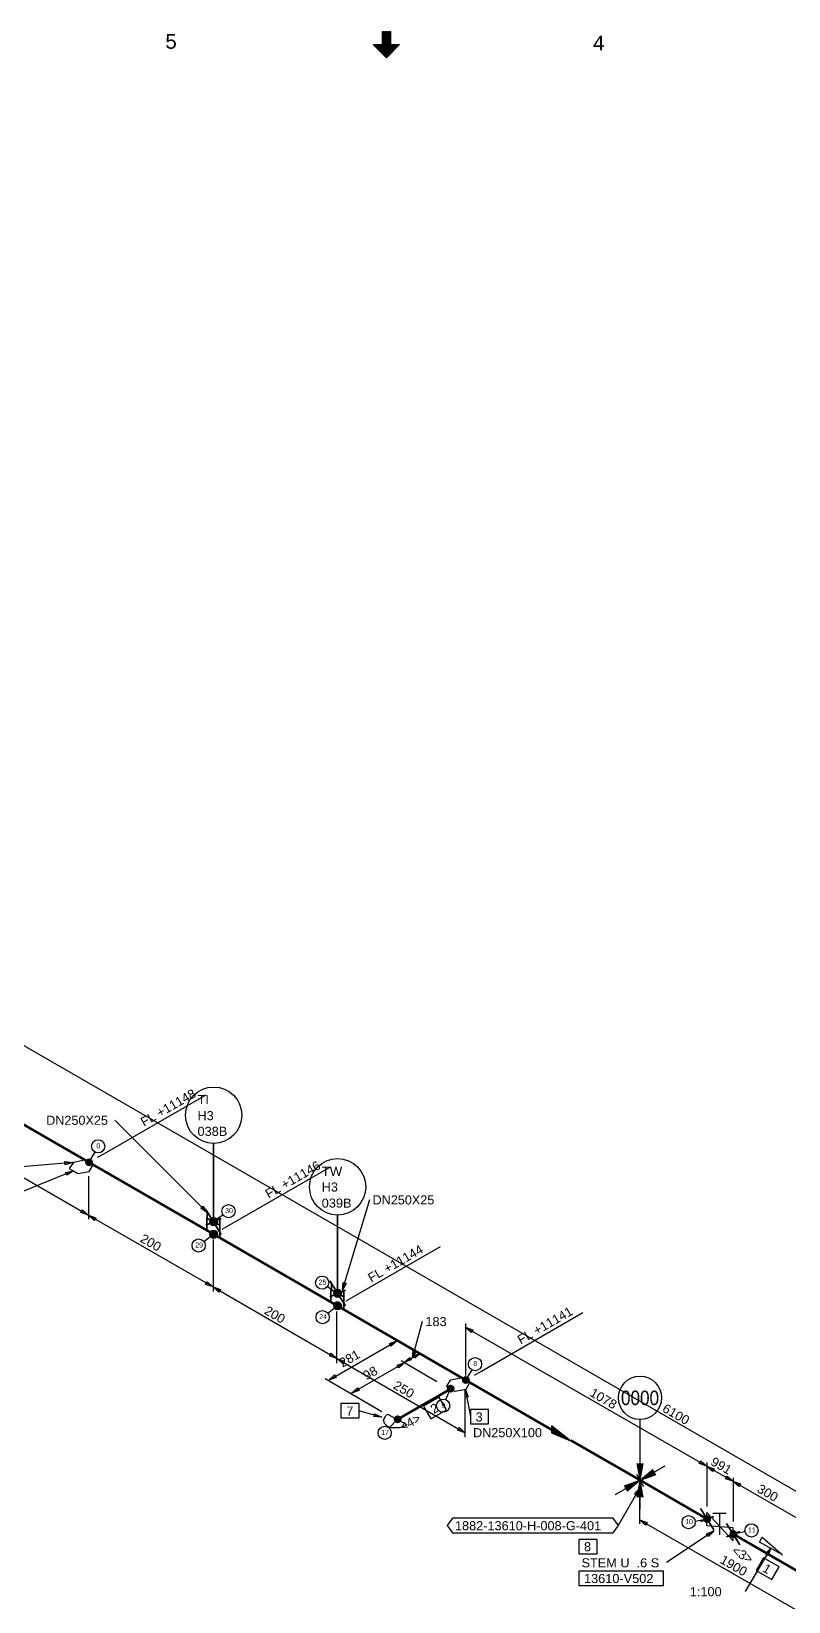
# Model space of a CAD drawing. Header units: inches. Extents: x 18 to 823, y 11 to 584.
# Drawn here: x 330.6 to 514.4, y 203.2 to 583.9 of the extents above; entities that cross this region are included whole.
import ezdxf
from ezdxf.enums import TextEntityAlignment as Align

# ---------------------------------------------------------------- set-up
doc = ezdxf.new("R2010")
doc.units = ezdxf.units.IN
doc.header["$MEASUREMENT"] = 0
for name, color, linetype in [('ACESP3D', 7, 'Continuous'), ('AD1', 7, 'Continuous'), ('AD2', 7, 'Continuous'), ('BG 0 -1', 7, 'Continuous'), ('DIMLINES', 7, 'Continuous'), ('DIMTEXT', 7, 'Continuous'), ('FITTINGS', 7, 'Continuous'), ('FRAME', 7, 'Continuous'), ('ISOTEXT', 7, 'Continuous'), ('NODE', 7, 'Continuous'), ('PIPE', 7, 'Continuous'), ('SUPP', 7, 'Continuous'), ('WELDS', 7, 'Continuous')]:
    doc.layers.add(name, color=color, linetype=linetype)
doc.styles.add('Arial', font='arial.ttf')

msp = doc.modelspace()

# ---------------------------------------------------------------- linework, layer by layer
msp.add_circle((478.3, 232.6), 0.25)
at = {"layer": 'ACESP3D', "color": 5, "const_width": 0.6}
for points in [[(478.4, 232.6), (461.5, 242.3)], [(494.6, 223.2), (478.4, 232.6)]]:
    msp.add_lwpolyline(points, dxfattribs=at)
at = {"layer": 'AD1', "color": 7, "linetype": 'Continuous', "lineweight": 30}
for p, q in [((344.44, 296.92), (346.28, 296.28)), ((345.88, 295.64), (344.44, 296.92)), ((374.68, 279.48), (376.52, 278.84)), ((376.12, 278.2), (374.68, 279.48)), ((435.88, 269.72), (437.72, 269.08)), ((437.32, 268.44), (435.88, 269.72)), ((404.76, 262.12), (406.6, 261.48)), ((406.2, 260.84), (404.76, 262.12)), ((402.76, 256.92), (404.2, 258.2)), ((404.6, 257.56), (402.76, 256.92)), ((408.28, 253.72), (409.72, 255)), ((410.12, 254.36), (408.28, 253.72)), ((494.44, 236.04), (496.28, 235.4)), ((495.88, 234.76), (494.44, 236.04)), ((500.84, 232.36), (502.68, 231.72)), ((502.28, 231.08), (500.84, 232.36)), ((478.2, 223), (480.04, 222.36)), ((479.64, 221.72), (478.2, 223))]:
    msp.add_line(p, q, dxfattribs=at)
at = {"layer": 'AD2', "color": 7, "linetype": 'Continuous', "lineweight": 30}
for p, q in [((344.44, 296.92), (342.6, 297.56)), ((343, 298.2), (344.44, 296.92)), ((374.68, 279.48), (372.84, 280.12)), ((373.24, 280.76), (374.68, 279.48)), ((404.76, 262.12), (402.92, 262.76)), ((403.32, 263.4), (404.76, 262.12)), ((417.48, 265.8), (419.32, 266.44)), ((419.32, 266.44), (417.88, 265.16)), ((419.4, 260.52), (421.24, 261.16)), ((421.24, 261.16), (419.8, 259.88)), ((435.88, 244.12), (434.04, 244.76)), ((434.44, 245.4), (435.88, 244.12)), ((494.52, 236.04), (492.68, 236.68)), ((493.08, 237.32), (494.52, 236.04)), ((500.92, 232.36), (499.08, 233)), ((499.48, 233.64), (500.92, 232.36))]:
    msp.add_line(p, q, dxfattribs=at)
at = {"layer": 'BG 0 -1', "color": 7, "linetype": 'Continuous', "lineweight": 9}
for p, q in [((415.69, 580.74), (415.69, 583.92)), ((415.69, 583.88), (417.82, 581.76)), ((415.69, 583.75), (417.82, 581.63)), ((415.69, 583.63), (417.82, 581.51)), ((415.69, 583.5), (417.82, 581.38)), ((415.69, 583.38), (417.82, 581.26)), ((415.69, 583.25), (417.82, 581.13)), ((415.69, 583.13), (417.82, 581.01)), ((415.69, 583), (417.82, 580.88)), ((415.69, 582.88), (417.82, 580.76)), ((415.69, 582.75), (418.83, 579.62)), ((415.69, 582.63), (418.76, 579.56)), ((415.69, 582.5), (418.7, 579.5)), ((415.78, 583.92), (417.82, 581.88)), ((415.91, 583.92), (417.82, 582.01)), ((416.03, 583.92), (417.82, 582.13)), ((416.16, 583.92), (417.82, 582.26)), ((416.28, 583.92), (417.82, 582.38)), ((416.41, 583.92), (417.82, 582.51)), ((416.53, 583.92), (417.82, 582.63)), ((416.66, 583.92), (417.82, 582.76)), ((416.76, 577.56), (416.76, 583.22)), ((416.78, 583.92), (417.82, 582.88)), ((416.91, 583.92), (417.82, 583.01)), ((417.03, 583.92), (417.82, 583.13)), ((417.16, 583.92), (417.82, 583.26)), ((417.28, 583.92), (417.82, 583.38)), ((417.41, 583.92), (417.82, 583.51)), ((417.53, 583.92), (417.82, 583.63)), ((417.66, 583.92), (417.82, 583.76)), ((417.78, 583.92), (417.82, 583.88)), ((417.82, 580.74), (417.82, 583.92)), ((413.57, 580.74), (415.69, 580.74)), ((416.76, 577.55), (413.57, 580.74)), ((413.59, 580.74), (416.76, 577.56)), ((413.71, 580.74), (416.83, 577.62)), ((413.84, 580.74), (416.89, 577.68)), ((413.96, 580.74), (416.95, 577.75)), ((414.09, 580.74), (417.01, 577.81)), ((414.21, 580.74), (417.08, 577.87)), ((414.34, 580.74), (417.14, 577.93)), ((414.46, 580.74), (417.2, 578)), ((414.59, 580.74), (417.26, 578.06)), ((414.71, 580.74), (417.33, 578.12)), ((414.84, 580.74), (417.39, 578.18)), ((414.96, 580.74), (417.45, 578.25)), ((415.09, 580.74), (417.51, 578.31)), ((415.21, 580.74), (417.58, 578.37)), ((415.34, 580.74), (417.64, 578.44)), ((415.46, 580.74), (417.7, 578.5)), ((415.59, 580.74), (417.76, 578.56)), ((415.69, 582.38), (418.64, 579.44)), ((415.69, 582.25), (418.58, 579.37)), ((415.69, 582.13), (418.51, 579.31)), ((415.69, 582), (418.45, 579.25)), ((415.69, 581.88), (418.39, 579.19)), ((415.69, 581.75), (418.33, 579.12)), ((415.69, 581.63), (418.26, 579.06)), ((415.69, 581.5), (418.2, 579)), ((415.69, 581.38), (418.14, 578.94)), ((415.69, 581.25), (418.08, 578.87)), ((415.69, 581.13), (418.01, 578.81)), ((415.69, 581), (417.95, 578.75)), ((415.69, 580.88), (417.89, 578.69)), ((415.69, 580.75), (417.83, 578.62)), ((419.94, 580.74), (416.76, 577.55)), ((417.82, 580.74), (419.94, 580.74)), ((417.84, 580.74), (418.89, 579.69)), ((417.96, 580.74), (418.95, 579.75)), ((418.09, 580.74), (419.01, 579.81)), ((418.21, 580.74), (419.08, 579.87)), ((418.34, 580.74), (419.14, 579.94)), ((418.46, 580.74), (419.2, 580)), ((418.59, 580.74), (419.26, 580.06)), ((418.71, 580.74), (419.33, 580.12)), ((418.84, 580.74), (419.39, 580.19)), ((418.96, 580.74), (419.45, 580.25)), ((419.09, 580.74), (419.51, 580.31)), ((419.21, 580.74), (419.58, 580.37)), ((419.34, 580.74), (419.64, 580.44)), ((419.46, 580.74), (419.7, 580.5)), ((419.59, 580.74), (419.76, 580.56)), ((419.71, 580.74), (419.83, 580.62)), ((419.84, 580.74), (419.89, 580.69))]:
    msp.add_line(p, q, dxfattribs=at)
at = {"layer": 'DIM', "color": 7, "linetype": 'Continuous', "lineweight": 30}
for p, q in [((348.36, 311.88), (372.98, 326.08)), ((378.6, 294.44), (403.22, 308.64)), ((408.68, 277.08), (429.87, 289.3)), ((439.8, 259.08), (464.42, 273.27))]:
    msp.add_line(p, q, dxfattribs=at)
at = {"layer": 'DIMLINES', "color": 7, "linetype": 'Continuous', "lineweight": 30}
for p, q in [((346.68, 310.92), (348.36, 311.88)), ((344.52, 295.96), (344.52, 306.36)), ((350.12, 306.44), (351.72, 305.56)), ((342.6, 297.56), (343, 298.2)), ((346.28, 296.28), (345.88, 295.64)), ((376.92, 293.48), (378.6, 294.44)), ((374.76, 278.44), (374.76, 291)), ((374.76, 278.36), (374.76, 290.92)), ((372.84, 280.12), (373.24, 280.76)), ((376.52, 278.84), (376.12, 278.2)), ((407, 276.12), (408.68, 277.08)), ((404.76, 261), (404.76, 273.56)), ((411.32, 271.08), (412.92, 270.2)), ((423.08, 262.2), (425.48, 271.16)), ((435.96, 270.6), (435.96, 258.04)), ((437.72, 269.08), (437.32, 268.44)), ((402.92, 262.76), (403.32, 263.4)), ((417.88, 265.16), (417.48, 265.8)), ((421.16, 261.24), (424.92, 263.32)), ((423.08, 262.2), (423.24, 264.12)), ((423.96, 263.96), (423.08, 262.2)), ((423.24, 264.12), (423.96, 263.96)), ((423.32, 262.76), (424.92, 263.32)), ((423.64, 262.2), (423.32, 262.76)), ((424.92, 263.32), (423.64, 262.2)), ((406.6, 261.48), (406.2, 260.84)), ((419.8, 259.88), (419.4, 260.52)), ((420.36, 261.64), (429, 256.6)), ((421.16, 261.24), (422.44, 262.36)), ((422.76, 261.8), (421.16, 261.24)), ((422.44, 262.36), (422.76, 261.8)), ((438.12, 258.12), (439.8, 259.08)), ((401.88, 257.32), (415.48, 249.4)), ((404.2, 258.2), (404.6, 257.56)), ((407.48, 254.04), (415.64, 249.32)), ((409.72, 255), (410.12, 254.36)), ((435.88, 243.08), (435.88, 253.48)), ((434.04, 244.76), (434.44, 245.4)), ((492.68, 236.68), (493.08, 237.32)), ((494.52, 236.92), (494.52, 226.28)), ((496.28, 235.4), (495.88, 234.76)), ((499.08, 233), (499.48, 233.64)), ((500.92, 233.24), (500.92, 222.6)), ((478.28, 222.04), (478.28, 229.4)), ((502.68, 231.72), (502.28, 231.08)), ((480.04, 222.36), (479.64, 221.72))]:
    msp.add_line(p, q, dxfattribs=at)
at = {"layer": 'DL', "color": 7, "linetype": 'Continuous', "lineweight": 30}
for p, q in [((72.44, 485.72), (523.88, 225.56)), ((291.48, 327.48), (344.44, 296.92)), ((344.44, 296.92), (374.68, 279.48)), ((374.68, 279.48), (404.76, 262.12)), ((435.88, 269.72), (494.52, 236.04)), ((402.76, 256.92), (419.32, 266.44)), ((404.76, 262.12), (435.88, 244.12)), ((408.28, 253.72), (421.24, 261.16)), ((494.44, 236.04), (500.92, 232.36)), ((500.84, 232.36), (517.72, 222.68)), ((478.2, 223), (523.88, 196.76))]:
    msp.add_line(p, q, dxfattribs=at)
at = {"layer": 'FITTINGS', "color": 2, "linetype": 'Continuous', "lineweight": 35}
for p, q in [((373.3, 296.2), (373.3, 297.8)), ((373.2, 293.1), (373.2, 296.2)), ((373.2, 296.2), (376.3, 294.5)), ((376.3, 294.5), (376.3, 296.2)), ((376.3, 294.5), (376.3, 291.4)), ((374.8, 292.2), (373.2, 293.1)), ((376.3, 291.4), (374.8, 292.2)), ((403.3, 275.8), (403.3, 278.9)), ((403.3, 278.9), (406.4, 277.1)), ((403.4, 278.8), (403.4, 280.5)), ((406.4, 277.1), (406.4, 278.8)), ((404.9, 274.9), (403.3, 275.8)), ((406.4, 274), (404.9, 274.9)), ((406.4, 277.1), (406.4, 274))]:
    msp.add_line(p, q, dxfattribs=at)
at = {"layer": 'FITTINGS', "color": 2, "linetype": 'Continuous', "lineweight": 30}
for p, q in [((461.4, 242.2), (456.8, 245.8)), ((456.8, 245.8), (456.8, 244.1)), ((461.4, 242.2), (456.8, 245.7)), ((456.8, 245.7), (456.8, 244.2)), ((461, 242.5), (456.8, 245.6)), ((456.8, 245.6), (456.8, 244.2)), ((460.6, 242.7), (456.8, 245.4)), ((456.8, 245.4), (456.8, 244.4)), ((460.2, 243), (456.8, 245.4)), ((456.8, 245.4), (456.8, 244.5)), ((459.7, 243.2), (456.8, 245.3)), ((456.8, 245.3), (456.8, 244.6)), ((459.3, 243.5), (456.8, 245.1)), ((456.8, 245.1), (456.8, 244.7)), ((458.9, 243.8), (456.8, 245)), ((456.8, 245), (456.8, 244.9)), ((456.8, 244.9), (458.4, 244)), ((458.4, 244), (456.8, 244.9)), ((456.8, 244.7), (458.9, 243.8)), ((456.8, 244.6), (459.3, 243.5)), ((456.8, 244.5), (459.7, 243.2)), ((456.8, 244.4), (460.2, 243)), ((456.8, 244.2), (461, 242.5)), ((456.8, 244.2), (460.6, 242.7)), ((456.8, 244.1), (461.4, 242.2))]:
    msp.add_line(p, q, dxfattribs=at)
at = {"layer": 'FRAME', "color": 2, "linetype": 'Continuous', "lineweight": 30}
for p, q in [((507.32, 217.64), (507.96, 218.84)), ((512.84, 214.52), (507.32, 217.64)), ((507.96, 218.84), (512.84, 214.52))]:
    msp.add_line(p, q, dxfattribs=at)
at = {"layer": 'INSTNO', "color": 7, "linetype": 'Continuous', "lineweight": 35}
for p, q in [((374.8, 295.3), (374.83, 314.28)), ((404.9, 277.9), (404.91, 296.92))]:
    msp.add_line(p, q, dxfattribs=at)
at = {"layer": 'INSTNO', "color": 4, "linetype": 'Continuous', "lineweight": 30}
for centre in [(374.84, 321.12), (404.92, 303.76)]:
    msp.add_circle(centre, 6.84, dxfattribs=at)
at = {"layer": 'ISOTEXT', "color": 7, "linetype": 'Continuous', "lineweight": 30}
for p, q in [((373.32, 297.48), (350.84, 319.96)), ((340.68, 309.64), (324.47, 308.28)), ((338.84, 309.08), (338.76, 309.88)), ((338.76, 309.88), (340.68, 309.64)), ((340.68, 309.64), (338.84, 309.08)), ((340.84, 307.64), (319.08, 298.84)), ((338.92, 307.24), (340.84, 307.64)), ((339.24, 306.6), (338.92, 307.24)), ((340.84, 307.64), (339.24, 306.6)), ((371.72, 298.6), (372.2, 299.08)), ((373.32, 297.48), (371.72, 298.6)), ((372.2, 299.08), (373.32, 297.48)), ((406.12, 278.68), (412.76, 300.68)), ((406.12, 278.68), (406.28, 280.6)), ((407, 280.36), (406.12, 278.68)), ((406.28, 280.6), (407, 280.36)), ((435.88, 254.68), (437.17, 248.04)), ((435.88, 254.68), (436.6, 252.84)), ((435.88, 252.76), (435.88, 254.68)), ((436.6, 252.84), (435.88, 252.76)), ((415.64, 247.88), (410.04, 249.48)), ((413.72, 248.04), (413.88, 248.76)), ((415.64, 247.88), (413.72, 248.04)), ((413.88, 248.76), (415.64, 247.88)), ((478.28, 230.76), (473, 221.64)), ((477, 229.32), (478.28, 230.76)), ((477.64, 228.92), (477, 229.32)), ((478.28, 230.76), (477.64, 228.92)), ((432.76, 223.4), (431.48, 221.64)), ((431.48, 221.64), (432.76, 219.88)), ((471.8, 223.4), (432.76, 223.4)), ((473.08, 221.64), (471.8, 223.4)), ((471.8, 219.88), (473.08, 221.64)), ((432.76, 219.88), (471.8, 219.88)), ((496.28, 220.36), (484.76, 212.68)), ((494.44, 219.64), (496.28, 220.36)), ((494.92, 219), (494.44, 219.64)), ((496.28, 220.36), (494.92, 219)), ((510.04, 216.2), (503.8, 205.64)), ((508.76, 214.76), (510.04, 216.2)), ((509.4, 214.36), (508.76, 214.76)), ((510.04, 216.2), (509.4, 214.36)), ((483.96, 210.6), (463.48, 210.6)), ((463.48, 210.6), (463.48, 207.08)), ((483.96, 207.08), (483.96, 210.6)), ((463.48, 207.08), (483.96, 207.08))]:
    msp.add_line(p, q, dxfattribs=at)
at = {"layer": 'ITEMPOS', "color": 7, "linetype": 'Continuous', "lineweight": 30}
for p, q in [((410.12, 251.24), (405.72, 251.24)), ((405.72, 251.24), (405.72, 247.72)), ((405.72, 247.72), (410.12, 247.72)), ((410.12, 247.72), (410.12, 251.24)), ((441.57, 249.8), (437.17, 249.8)), ((437.17, 249.8), (437.17, 246.28)), ((441.57, 246.28), (441.57, 249.8)), ((437.17, 246.28), (441.57, 246.28)), ((467.88, 218.28), (463.48, 218.28)), ((463.48, 218.28), (463.48, 214.76)), ((467.88, 214.76), (467.88, 218.28)), ((463.48, 214.76), (467.88, 214.76))]:
    msp.add_line(p, q, dxfattribs=at)
at = {"layer": 'ITNO', "color": 7, "linetype": 'Continuous', "lineweight": 30}
for p, q in [((429.56, 252.75), (425.75, 250.56)), ((431.31, 249.7), (429.56, 252.75)), ((425.75, 250.56), (427.5, 247.51)), ((427.5, 247.51), (431.31, 249.7)), ((508.25, 213.81), (506.49, 210.76)), ((512.07, 211.61), (508.25, 213.81)), ((506.49, 210.76), (510.31, 208.56)), ((510.31, 208.56), (512.07, 211.61))]:
    msp.add_line(p, q, dxfattribs=at)
at = {"layer": 'NODE', "color": 7}
msp.add_line((478.3, 232.6), (478.3, 247.35), dxfattribs=at)
at = {"layer": 'NODE', "color": 6}
msp.add_circle((478.3, 252.6), 5.25, dxfattribs=at)
at = {"layer": 'PIPE', "color": 5, "const_width": 0.6}
for points in [[(344.6, 309.7), (291.6, 340.3)], [(374.8, 292.3), (344.6, 309.7)], [(404.9, 274.9), (374.8, 292.3)], [(436, 256.9), (404.9, 274.9)], [(432.4, 254.8), (419.5, 247.4)], [(456.8, 244.9), (436, 256.9)], [(517.7, 209.9), (500.9, 219.6)]]:
    msp.add_lwpolyline(points, dxfattribs=at)
at = {"layer": 'SUPP', "color": 7}
for p, q in [((479.7, 233.4), (476.9, 231.8)), ((477.42, 234.11), (479.18, 231.09))]:
    msp.add_line(p, q, dxfattribs=at)
at = {"layer": 'SUPP', "color": 4, "const_width": 0.3}
for points in [[(478.3, 232.6), (479, 236.54), (477.6, 236.54), (478.3, 232.6)], [(478.3, 233.13), (478.86, 236.28), (477.74, 236.28), (478.3, 233.13)], [(478.3, 233.65), (478.72, 236.01), (477.88, 236.01), (478.3, 233.65)], [(478.3, 232.6), (474.54, 231.24), (475.24, 230.02), (478.3, 232.6)], [(477.85, 232.34), (474.84, 231.25), (475.4, 230.28), (477.85, 232.34)], [(477.39, 232.07), (475.13, 231.26), (475.55, 230.53), (477.39, 232.07)], [(476.94, 231.81), (475.43, 231.27), (475.71, 230.78), (476.94, 231.81)], [(478.3, 232.6), (477.6, 228.66), (479, 228.66), (478.3, 232.6)], [(478.3, 232.6), (482.06, 233.96), (481.36, 235.18), (478.3, 232.6)], [(478.3, 232.07), (477.74, 228.92), (478.86, 228.92), (478.3, 232.07)], [(478.3, 231.55), (477.88, 229.19), (478.72, 229.19), (478.3, 231.55)], [(478.3, 234.18), (478.58, 235.75), (478.02, 235.75), (478.3, 234.18)], [(478.3, 234.7), (478.44, 235.49), (478.16, 235.49), (478.3, 234.7)], [(478.75, 232.86), (481.76, 233.95), (481.2, 234.92), (478.75, 232.86)], [(479.21, 233.13), (481.47, 233.94), (481.05, 234.67), (479.21, 233.13)], [(479.66, 233.39), (481.17, 233.93), (480.89, 234.42), (479.66, 233.39)], [(480.12, 233.65), (480.87, 233.92), (480.73, 234.17), (480.12, 233.65)], [(476.48, 231.55), (475.73, 231.28), (475.87, 231.03), (476.48, 231.55)], [(478.3, 231.02), (478.02, 229.45), (478.58, 229.45), (478.3, 231.02)], [(478.3, 230.5), (478.16, 229.71), (478.44, 229.71), (478.3, 230.5)]]:
    msp.add_lwpolyline(points, close=True, dxfattribs=at)
for points in [[(478.3, 232.85), (478.3, 239.6)], [(478.52, 232.72), (484.36, 236.1)], [(478.08, 232.47), (472.24, 229.1)], [(478.3, 232.35), (478.3, 225.6)]]:
    msp.add_lwpolyline(points, dxfattribs=at)
at = {"layer": 'WDC', "color": 7, "linetype": 'Continuous', "lineweight": 30}
for centre in [(346.8, 313.6), (378.46, 297.88), (371.2, 289.53), (401.15, 280.54), (401.28, 272.17), (438.27, 260.78), (430.54, 250.69), (416.34, 244.1), (490.09, 222.47), (505.33, 220.46)]:
    msp.add_circle(centre, 1.6, dxfattribs=at)
at = {"layer": 'WELDS', "color": 7, "linetype": 'Continuous', "lineweight": 25}
for p, q in [((340.8, 309.7), (339.8, 308.2)), ((343.5, 310.2), (340.8, 309.7)), ((344.6, 309.7), (343.5, 310.2)), ((345.6, 309.1), (344.6, 309.7)), ((344.6, 307.5), (345.6, 309.1)), ((339.8, 308.2), (341.9, 307)), ((341.9, 307), (344.6, 307.5)), ((432.2, 256.9), (431.3, 255.4)), ((431.3, 255.4), (433.4, 254.2)), ((435, 257.4), (432.2, 256.9)), ((436, 256.9), (435, 257.4)), ((437, 256.3), (436, 256.9)), ((436.1, 254.7), (437, 256.3)), ((433.4, 254.2), (436.1, 254.7)), ((416.2, 247.6), (416, 247.2)), ((416.4, 248), (416.2, 247.6)), ((416.7, 248.3), (416.4, 248)), ((417.2, 248.6), (416.6, 248.4)), ((417.2, 248.6), (421.7, 246.1)), ((416, 247.2), (416.1, 246.8)), ((416.1, 246.8), (416.2, 246.5)), ((416.2, 246.5), (416.5, 246.1)), ((416.5, 246.1), (416.8, 245.8)), ((416.8, 245.8), (417.4, 245.6)), ((417.4, 245.6), (417.9, 245.4)), ((417.9, 245.4), (418.6, 245.4)), ((418.6, 245.4), (419.3, 245.4)), ((419.3, 245.4), (419.9, 245.4)), ((419.9, 245.4), (420.6, 245.6)), ((420.6, 245.6), (421.2, 245.8)), ((421.2, 245.8), (421.7, 246.1)), ((494.5, 221.6), (494.5, 224.8)), ((494.5, 224.8), (500.9, 217.9)), ((500.9, 221.1), (494.5, 221.6)), ((496, 224.6), (499.2, 224.6)), ((497.7, 219.4), (497.7, 224.6)), ((500.9, 219.5), (500.9, 221.1)), ((500.9, 217.9), (500.9, 219.5))]:
    msp.add_line(p, q, dxfattribs=at)
at = {"layer": 'WELDS', "color": 7, "linetype": 'Continuous', "lineweight": 35}
for p, q in [((376.7, 292.2), (372.9, 298.3)), ((372.9, 294.5), (376.7, 296.1)), ((406.8, 274.9), (403, 281)), ((403, 277.1), (406.8, 278.7)), ((496.2, 220.6), (493, 225.8)), ((496.2, 223.8), (493, 222.6)), ((502.5, 217), (499.3, 222.1)), ((502.5, 220.2), (499.3, 218.9))]:
    msp.add_line(p, q, dxfattribs=at)
for centre, radius in [((344.6, 309.72), 0.76), ((344.6, 309.72), 0.76), ((374.84, 295.32), 0.92), ((374.84, 295.32), 0.92), ((374.84, 292.28), 0.92), ((374.84, 292.28), 0.92), ((404.92, 277.96), 0.92), ((404.92, 277.96), 0.92), ((404.92, 274.92), 0.92), ((404.92, 274.92), 0.92), ((432.36, 254.84), 0.76), ((432.36, 254.84), 0.76), ((436.04, 256.92), 0.76), ((436.04, 256.92), 0.76), ((419.48, 247.4), 0.76), ((419.48, 247.4), 0.76), ((494.6, 223.24), 0.76), ((494.6, 223.24), 0.76), ((500.92, 219.56), 0.76), ((500.92, 219.56), 0.76)]:
    msp.add_circle(centre, radius, dxfattribs=at)
at = {"layer": 'WELDS', "color": 7}
for centre, radius in [((344.6, 309.72), 0.56), ((344.6, 309.72), 0.56), ((344.6, 309.72), 0.56), ((344.6, 309.72), 0.56), ((344.6, 309.72), 0.36), ((344.6, 309.72), 0.36), ((344.6, 309.72), 0.36), ((344.6, 309.72), 0.36), ((344.6, 309.72), 0.36), ((344.6, 309.72), 0.36), ((344.6, 309.72), 0.36), ((344.6, 309.72), 0.36), ((344.6, 309.72), 0.36), ((344.6, 309.72), 0.36), ((344.6, 309.72), 0.16), ((344.6, 309.72), 0.16), ((344.6, 309.72), 0.16), ((344.6, 309.72), 0.16), ((344.6, 309.72), 0.16), ((344.6, 309.72), 0.16), ((344.6, 309.72), 0.16), ((344.6, 309.72), 0.16), ((344.6, 309.72), 0.16), ((344.6, 309.72), 0.16), ((374.84, 295.32), 0.72), ((374.84, 295.32), 0.72), ((374.84, 295.32), 0.72), ((374.84, 295.32), 0.72), ((374.84, 295.32), 0.52), ((374.84, 295.32), 0.52), ((374.84, 295.32), 0.52), ((374.84, 295.32), 0.52), ((374.84, 295.32), 0.52), ((374.84, 295.32), 0.52), ((374.84, 295.32), 0.52), ((374.84, 295.32), 0.52), ((374.84, 295.32), 0.52), ((374.84, 295.32), 0.52), ((374.84, 295.32), 0.32), ((374.84, 295.32), 0.32), ((374.84, 295.32), 0.32), ((374.84, 295.32), 0.32), ((374.84, 295.32), 0.32), ((374.84, 295.32), 0.32), ((374.84, 295.32), 0.32), ((374.84, 295.32), 0.32), ((374.84, 295.32), 0.32), ((374.84, 295.32), 0.32), ((374.84, 295.32), 0.32), ((374.84, 295.32), 0.32), ((374.84, 295.32), 0.32), ((374.84, 295.32), 0.32), ((374.84, 295.32), 0.32), ((374.84, 295.32), 0.32), ((374.84, 295.32), 0.32), ((374.84, 295.32), 0.32), ((374.84, 295.32), 0.32), ((374.84, 295.32), 0.32), ((374.84, 295.32), 0.32), ((374.84, 295.32), 0.32), ((374.84, 295.32), 0.32), ((374.84, 295.32), 0.32), ((374.84, 295.32), 0.12), ((374.84, 295.32), 0.12), ((374.84, 295.32), 0.12), ((374.84, 295.32), 0.12), ((374.84, 295.32), 0.12), ((374.84, 295.32), 0.12), ((374.84, 295.32), 0.12), ((374.84, 295.32), 0.12), ((374.84, 295.32), 0.12), ((374.84, 295.32), 0.12), ((374.84, 295.32), 0.12), ((374.84, 295.32), 0.12), ((374.84, 295.32), 0.12), ((374.84, 295.32), 0.12), ((374.84, 295.32), 0.12), ((374.84, 295.32), 0.12), ((374.84, 295.32), 0.12), ((374.84, 295.32), 0.12), ((374.84, 295.32), 0.12), ((374.84, 295.32), 0.12), ((374.84, 295.32), 0.12), ((374.84, 295.32), 0.12), ((374.84, 295.32), 0.12), ((374.84, 295.32), 0.12), ((374.84, 292.28), 0.72), ((374.84, 292.28), 0.72), ((374.84, 292.28), 0.72), ((374.84, 292.28), 0.72), ((374.84, 292.28), 0.52), ((374.84, 292.28), 0.52), ((374.84, 292.28), 0.52), ((374.84, 292.28), 0.52), ((374.84, 292.28), 0.52), ((374.84, 292.28), 0.52), ((374.84, 292.28), 0.52), ((374.84, 292.28), 0.52), ((374.84, 292.28), 0.52), ((374.84, 292.28), 0.52), ((374.84, 292.28), 0.32), ((374.84, 292.28), 0.32), ((374.84, 292.28), 0.32), ((374.84, 292.28), 0.32), ((374.84, 292.28), 0.32), ((374.84, 292.28), 0.32), ((374.84, 292.28), 0.32), ((374.84, 292.28), 0.32), ((374.84, 292.28), 0.32), ((374.84, 292.28), 0.32), ((374.84, 292.28), 0.32), ((374.84, 292.28), 0.32), ((374.84, 292.28), 0.32), ((374.84, 292.28), 0.32), ((374.84, 292.28), 0.32), ((374.84, 292.28), 0.32), ((374.84, 292.28), 0.32), ((374.84, 292.28), 0.32), ((374.84, 292.28), 0.32), ((374.84, 292.28), 0.32), ((374.84, 292.28), 0.32), ((374.84, 292.28), 0.32), ((374.84, 292.28), 0.32), ((374.84, 292.28), 0.32), ((374.84, 292.28), 0.12), ((374.84, 292.28), 0.12), ((374.84, 292.28), 0.12), ((374.84, 292.28), 0.12), ((374.84, 292.28), 0.12), ((374.84, 292.28), 0.12), ((374.84, 292.28), 0.12), ((374.84, 292.28), 0.12), ((374.84, 292.28), 0.12), ((374.84, 292.28), 0.12), ((374.84, 292.28), 0.12), ((374.84, 292.28), 0.12), ((374.84, 292.28), 0.12), ((374.84, 292.28), 0.12), ((374.84, 292.28), 0.12), ((374.84, 292.28), 0.12), ((374.84, 292.28), 0.12), ((374.84, 292.28), 0.12), ((374.84, 292.28), 0.12), ((374.84, 292.28), 0.12), ((374.84, 292.28), 0.12), ((374.84, 292.28), 0.12), ((374.84, 292.28), 0.12), ((374.84, 292.28), 0.12), ((404.92, 277.96), 0.72), ((404.92, 277.96), 0.72), ((404.92, 277.96), 0.72), ((404.92, 277.96), 0.72), ((404.92, 277.96), 0.52), ((404.92, 277.96), 0.52), ((404.92, 277.96), 0.52), ((404.92, 277.96), 0.52), ((404.92, 277.96), 0.52), ((404.92, 277.96), 0.52), ((404.92, 277.96), 0.52), ((404.92, 277.96), 0.52), ((404.92, 277.96), 0.52), ((404.92, 277.96), 0.52), ((404.92, 277.96), 0.32), ((404.92, 277.96), 0.32), ((404.92, 277.96), 0.32), ((404.92, 277.96), 0.32), ((404.92, 277.96), 0.32), ((404.92, 277.96), 0.32), ((404.92, 277.96), 0.32), ((404.92, 277.96), 0.32), ((404.92, 277.96), 0.32), ((404.92, 277.96), 0.32), ((404.92, 277.96), 0.32), ((404.92, 277.96), 0.32), ((404.92, 277.96), 0.32), ((404.92, 277.96), 0.32), ((404.92, 277.96), 0.32), ((404.92, 277.96), 0.32), ((404.92, 277.96), 0.32), ((404.92, 277.96), 0.32), ((404.92, 277.96), 0.32), ((404.92, 277.96), 0.32), ((404.92, 277.96), 0.32), ((404.92, 277.96), 0.32), ((404.92, 277.96), 0.32), ((404.92, 277.96), 0.32), ((404.92, 277.96), 0.12), ((404.92, 277.96), 0.12), ((404.92, 277.96), 0.12), ((404.92, 277.96), 0.12), ((404.92, 277.96), 0.12), ((404.92, 277.96), 0.12), ((404.92, 277.96), 0.12), ((404.92, 277.96), 0.12), ((404.92, 277.96), 0.12), ((404.92, 277.96), 0.12), ((404.92, 277.96), 0.12), ((404.92, 277.96), 0.12), ((404.92, 277.96), 0.12), ((404.92, 277.96), 0.12), ((404.92, 277.96), 0.12), ((404.92, 277.96), 0.12), ((404.92, 277.96), 0.12), ((404.92, 277.96), 0.12), ((404.92, 277.96), 0.12), ((404.92, 277.96), 0.12), ((404.92, 277.96), 0.12), ((404.92, 277.96), 0.12), ((404.92, 277.96), 0.12), ((404.92, 277.96), 0.12), ((404.92, 274.92), 0.72), ((404.92, 274.92), 0.72), ((404.92, 274.92), 0.72), ((404.92, 274.92), 0.72), ((404.92, 274.92), 0.52), ((404.92, 274.92), 0.52), ((404.92, 274.92), 0.52), ((404.92, 274.92), 0.52), ((404.92, 274.92), 0.52), ((404.92, 274.92), 0.52), ((404.92, 274.92), 0.52), ((404.92, 274.92), 0.52), ((404.92, 274.92), 0.52), ((404.92, 274.92), 0.52), ((404.92, 274.92), 0.32), ((404.92, 274.92), 0.32), ((404.92, 274.92), 0.32), ((404.92, 274.92), 0.32), ((404.92, 274.92), 0.32), ((404.92, 274.92), 0.32), ((404.92, 274.92), 0.32), ((404.92, 274.92), 0.32), ((404.92, 274.92), 0.32), ((404.92, 274.92), 0.32), ((404.92, 274.92), 0.32), ((404.92, 274.92), 0.32), ((404.92, 274.92), 0.32), ((404.92, 274.92), 0.32), ((404.92, 274.92), 0.32), ((404.92, 274.92), 0.32), ((404.92, 274.92), 0.32), ((404.92, 274.92), 0.32), ((404.92, 274.92), 0.32), ((404.92, 274.92), 0.32), ((404.92, 274.92), 0.32), ((404.92, 274.92), 0.32), ((404.92, 274.92), 0.32), ((404.92, 274.92), 0.32), ((404.92, 274.92), 0.12), ((404.92, 274.92), 0.12), ((404.92, 274.92), 0.12), ((404.92, 274.92), 0.12), ((404.92, 274.92), 0.12), ((404.92, 274.92), 0.12), ((404.92, 274.92), 0.12), ((404.92, 274.92), 0.12), ((404.92, 274.92), 0.12), ((404.92, 274.92), 0.12), ((404.92, 274.92), 0.12), ((404.92, 274.92), 0.12), ((404.92, 274.92), 0.12), ((404.92, 274.92), 0.12), ((404.92, 274.92), 0.12), ((404.92, 274.92), 0.12), ((404.92, 274.92), 0.12), ((404.92, 274.92), 0.12), ((404.92, 274.92), 0.12), ((404.92, 274.92), 0.12), ((404.92, 274.92), 0.12), ((404.92, 274.92), 0.12), ((404.92, 274.92), 0.12), ((404.92, 274.92), 0.12), ((432.36, 254.84), 0.56), ((432.36, 254.84), 0.56), ((432.36, 254.84), 0.56), ((432.36, 254.84), 0.56), ((432.36, 254.84), 0.36), ((432.36, 254.84), 0.36), ((432.36, 254.84), 0.36), ((432.36, 254.84), 0.36), ((432.36, 254.84), 0.36), ((432.36, 254.84), 0.36), ((432.36, 254.84), 0.36), ((432.36, 254.84), 0.36), ((432.36, 254.84), 0.36), ((432.36, 254.84), 0.36), ((436.04, 256.92), 0.56), ((436.04, 256.92), 0.56), ((436.04, 256.92), 0.56), ((436.04, 256.92), 0.56), ((436.04, 256.92), 0.36), ((436.04, 256.92), 0.36), ((436.04, 256.92), 0.36), ((436.04, 256.92), 0.36), ((436.04, 256.92), 0.36), ((436.04, 256.92), 0.36), ((436.04, 256.92), 0.36), ((436.04, 256.92), 0.36), ((436.04, 256.92), 0.36), ((436.04, 256.92), 0.36), ((436.04, 256.92), 0.16), ((436.04, 256.92), 0.16), ((436.04, 256.92), 0.16), ((436.04, 256.92), 0.16), ((436.04, 256.92), 0.16), ((436.04, 256.92), 0.16), ((436.04, 256.92), 0.16), ((436.04, 256.92), 0.16), ((436.04, 256.92), 0.16), ((436.04, 256.92), 0.16), ((432.36, 254.84), 0.16), ((432.36, 254.84), 0.16), ((432.36, 254.84), 0.16), ((432.36, 254.84), 0.16), ((432.36, 254.84), 0.16), ((432.36, 254.84), 0.16), ((432.36, 254.84), 0.16), ((432.36, 254.84), 0.16), ((432.36, 254.84), 0.16), ((432.36, 254.84), 0.16), ((419.48, 247.4), 0.56), ((419.48, 247.4), 0.56), ((419.48, 247.4), 0.56), ((419.48, 247.4), 0.56), ((419.48, 247.4), 0.36), ((419.48, 247.4), 0.36), ((419.48, 247.4), 0.36), ((419.48, 247.4), 0.36), ((419.48, 247.4), 0.36), ((419.48, 247.4), 0.36), ((419.48, 247.4), 0.36), ((419.48, 247.4), 0.36), ((419.48, 247.4), 0.36), ((419.48, 247.4), 0.36), ((419.48, 247.4), 0.16), ((419.48, 247.4), 0.16), ((419.48, 247.4), 0.16), ((419.48, 247.4), 0.16), ((419.48, 247.4), 0.16), ((419.48, 247.4), 0.16), ((419.48, 247.4), 0.16), ((419.48, 247.4), 0.16), ((419.48, 247.4), 0.16), ((419.48, 247.4), 0.16), ((494.6, 223.24), 0.56), ((494.6, 223.24), 0.56), ((494.6, 223.24), 0.56), ((494.6, 223.24), 0.56), ((494.6, 223.24), 0.36), ((494.6, 223.24), 0.36), ((494.6, 223.24), 0.36), ((494.6, 223.24), 0.36), ((494.6, 223.24), 0.36), ((494.6, 223.24), 0.36), ((494.6, 223.24), 0.36), ((494.6, 223.24), 0.36), ((494.6, 223.24), 0.36), ((494.6, 223.24), 0.36), ((494.6, 223.24), 0.16), ((494.6, 223.24), 0.16), ((494.6, 223.24), 0.16), ((494.6, 223.24), 0.16), ((494.6, 223.24), 0.16), ((494.6, 223.24), 0.16), ((494.6, 223.24), 0.16), ((494.6, 223.24), 0.16), ((494.6, 223.24), 0.16), ((494.6, 223.24), 0.16), ((500.92, 219.56), 0.56), ((500.92, 219.56), 0.56), ((500.92, 219.56), 0.56), ((500.92, 219.56), 0.56), ((500.92, 219.56), 0.36), ((500.92, 219.56), 0.36), ((500.92, 219.56), 0.36), ((500.92, 219.56), 0.36), ((500.92, 219.56), 0.36), ((500.92, 219.56), 0.36), ((500.92, 219.56), 0.36), ((500.92, 219.56), 0.36), ((500.92, 219.56), 0.36), ((500.92, 219.56), 0.36), ((500.92, 219.56), 0.16), ((500.92, 219.56), 0.16), ((500.92, 219.56), 0.16), ((500.92, 219.56), 0.16), ((500.92, 219.56), 0.16), ((500.92, 219.56), 0.16), ((500.92, 219.56), 0.16), ((500.92, 219.56), 0.16), ((500.92, 219.56), 0.16), ((500.92, 219.56), 0.16)]:
    msp.add_circle(centre, radius, dxfattribs=at)
at = {"layer": 'WL', "color": 7}
for p, q in [((345.99, 312.22), (344.52, 309.72)), ((377.15, 296.97), (374.76, 295.32)), ((372.46, 290.51), (374.76, 292.28)), ((402.46, 279.62), (404.84, 277.96)), ((402.54, 273.15), (404.84, 274.92)), ((437.45, 259.41), (435.96, 256.92)), ((431.16, 252.17), (432.28, 254.84)), ((417.43, 245.27), (419.4, 247.4)), ((491.66, 222.74), (494.52, 223.24)), ((503.76, 220.14), (500.92, 219.56))]:
    msp.add_line(p, q, dxfattribs=at)

# ---------------------------------------------------------------- texts
at = {"layer": 'BG 0 -1', "color": 7, "style": 'Arial', "width": 1.008516}
for s, p in [('5', (364.51, 581.46)), ('4', (468.28, 581.12))]:
    msp.add_text(s, height=3.54, dxfattribs=at).set_placement(p, align=Align.MIDDLE)
at = {"layer": 'CP', "color": 2, "style": 'Arial', "width": 1.008516}
for s, rotation, p in [('281', 29.8937, (406.11, 259.91)), ('98', 29.8623, (411.89, 256.8)), ('991', 330.4077, (495.24, 236.47))]:
    msp.add_text(s, height=2.2, rotation=rotation, dxfattribs=at).set_placement(p)
at = {"layer": 'DIMTEXT', "color": 2, "style": 'Arial', "width": 1.008516}
for s, p in [('200', (356.8, 290.6)), ('200', (386.9, 273.1)), ('250', (418.2, 255)), ('1078', (465.9, 253.2)), ('6100', (483.5, 249.4)), ('300', (506.5, 229.9)), ('1900', (497.5, 212.7))]:
    msp.add_text(s, height=2.2, rotation=330, dxfattribs=at).set_placement(p)
msp.add_text('183', height=2.2, dxfattribs=at).set_placement((426.2, 270))
at = {"layer": 'ELEDIT', "color": 2, "style": 'Arial', "width": 1.004042}
for s, rotation, p in [('FL +11148', 29.9667, (357.92, 318.32)), ('FL +11146', 29.9667, (388.16, 300.88)), ('FL +11144', 29.9667, (413.07, 280.54)), ('FL +11141', 29.9643, (449.36, 265.52))]:
    msp.add_text(s, height=2.2, rotation=rotation, dxfattribs=at).set_placement(p)
at = {"layer": 'INSTNO', "color": 2, "style": 'Arial'}
for s, width, p in [('TI', 1.016011, (370.92, 323.82)), ('H3', 0.99922, (370.92, 319.92)), ('038B', 1.007244, (370.92, 316.12)), ('TW', 1.041395, (401.06, 306.42)), ('H3', 0.99922, (401.06, 302.62)), ('039B', 1.007244, (401.06, 298.72))]:
    msp.add_text(s, height=2.2, dxfattribs=dict(at, width=width)).set_placement(p)
at = {"layer": 'ISOTEXT', "color": 2, "style": 'Arial'}
for s, width, p in [('DN250X25', 0.996682, (334.2, 318.8)), ('DN250X25', 0.996682, (413.4, 299.5)), ('1882-13610-H-008-G-401', 1.003095, (433.4, 220.5)), ('STEM U  .6 S', 1.003776, (464.1, 211.5)), ('13610-V502', 1.006335, (464.7, 207.7)), (' 1:100', 1.008516, (489.5, 204.5))]:
    msp.add_text(s, height=2.2, dxfattribs=dict(at, width=width)).set_placement(p)
at = {"layer": 'ITEMPOS', "color": 2, "style": 'Arial'}
for s, width, p in [('7', 1.008516, (407, 248.3)), ('3', 1.008516, (438.39, 246.86)), ('DN250X100', 0.99789, (437.79, 243.06)), ('8', 1.008516, (464.7, 215.4))]:
    msp.add_text(s, height=2.2, dxfattribs=dict(at, width=width)).set_placement(p)
at = {"layer": 'ITNO', "color": 2, "style": 'Arial'}
for s, rotation, width, p in [('<4>', 29.8405, 0.993892, (420.79, 244.4)), ('2', 29.8405, 1.008516, (428.25, 248.68)), ('<3>', 329.9987, 0.993892, (500.37, 214.94)), ('1', 329.9987, 1.008516, (507.81, 210.64))]:
    msp.add_text(s, height=2.2, rotation=rotation, dxfattribs=dict(at, width=width)).set_placement(p)
at = {"layer": 'NODE', "color": 6, "style": 'ARIAL', "width": 0.85}
msp.add_text('0000', height=3.5, dxfattribs=at).set_placement((478.3, 252.6), align=Align.MIDDLE)
at = {"layer": 'WDT', "color": 1, "style": 'Arial', "width": 1.008516}
msp.add_text('0', height=1.2, dxfattribs=at).set_placement((346.38, 313.12))
at = {"layer": 'WDT', "color": 2, "style": 'Arial', "width": 1.008516}
for s, p in [('30', (377.62, 297.4)), ('29', (370.36, 289.05)), ('25', (400.31, 280.06)), ('24', (400.44, 271.69)), ('8', (437.85, 260.3)), ('9', (430.12, 250.21)), ('17', (415.5, 243.62)), ('10', (489.25, 221.99)), ('11', (504.49, 219.98))]:
    msp.add_text(s, height=1.2, dxfattribs=at).set_placement(p)

doc.saveas('drawing.dxf')
